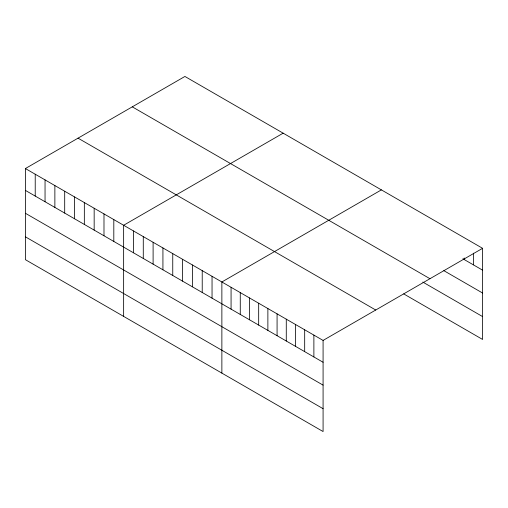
<?xml version="1.0" encoding="UTF-8"?>
<svg xmlns="http://www.w3.org/2000/svg" width="508" height="508" viewBox="0 0 508 508"><rect width="100%" height="100%" fill="white"/><g stroke="black" fill="none" stroke-linecap="round" stroke-linejoin="round"><path stroke-width="0.76" d="M25.4 168.548L323.082 340.417L323.082 431.546L25.4 259.683L25.4 168.548L184.918 76.454L482.6 248.317L482.6 339.452L403.733 293.916M283.153 133.166L123.634 225.266L123.634 316.395M381.387 189.884L221.869 281.978L221.869 373.113M323.082 340.417L482.6 248.317M462.883 258.782L482.6 270.167M443.827 270.643L482.6 293.033M132.277 106.845L429.959 278.708M422.796 282.061L482.6 316.586M78.041 138.157L375.723 310.02M25.4 190.398L323.082 362.261M25.4 213.265L323.082 385.127M25.4 236.817L323.082 408.686M473.399 253.149L473.399 264.852M464.198 257.981L464.198 259.544M313.88 335.102L313.88 356.953M304.679 329.787L304.679 351.638M295.478 324.479L295.478 346.329M286.277 319.164L286.277 341.014M277.076 313.855L277.076 335.705M267.875 308.54L267.875 330.39M258.674 303.232L258.674 325.082M249.472 297.917L249.472 319.767M240.271 292.602L240.271 314.452M231.07 287.293L231.07 309.143M212.046 276.308L212.046 298.158M202.222 270.637L202.222 292.487M192.399 264.966L192.399 286.817M182.575 259.296L182.575 281.146M172.752 253.625L172.752 275.469M162.928 247.948L162.928 269.799M153.105 242.278L153.105 264.128M143.281 236.607L143.281 258.458M133.458 230.937L133.458 252.787M113.811 219.596L113.811 241.446M103.988 213.919L103.988 235.769M94.164 208.248L94.164 230.099M84.341 202.578L84.341 224.428M74.517 196.907L74.517 218.757M64.694 191.237L64.694 213.087M54.87 185.566L54.87 207.416M45.047 179.895L45.047 201.739M35.223 174.219L35.223 196.069"/></g></svg>
